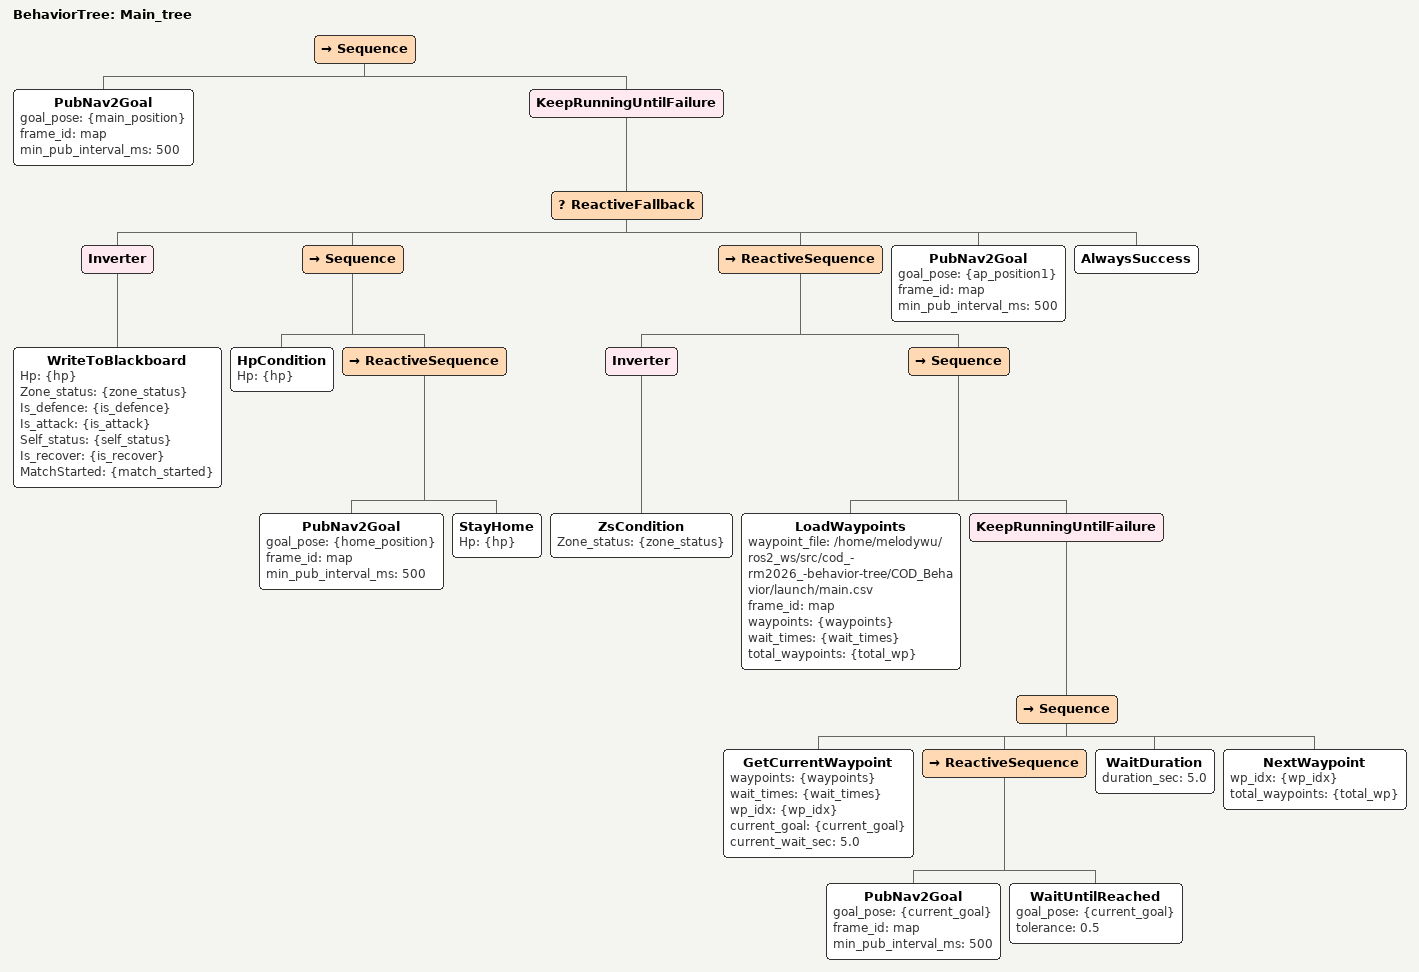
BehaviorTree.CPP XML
<?xml version="1.0" encoding="UTF-8"?>
<root BTCPP_format="4"
      main_tree_to_execute="Main_tree">
  <BehaviorTree ID="Main_tree">
    <Sequence>
      <PubNav2Goal goal_pose="{main_position}"
                   frame_id="map"
                   min_pub_interval_ms="500"/>
      <KeepRunningUntilFailure>
        <ReactiveFallback>
          <Inverter>
            <WriteToBlackboard Hp="{hp}"
                               Zone_status="{zone_status}"
                               Is_defence="{is_defence}"
                               Is_attack="{is_attack}"
                               Self_status="{self_status}"
                               Is_recover="{is_recover}"
                               MatchStarted="{match_started}"/>
          </Inverter>
          <Sequence>
            <HpCondition Hp="{hp}"/>
            <ReactiveSequence>
              <PubNav2Goal goal_pose="{home_position}"
                           frame_id="map"
                           min_pub_interval_ms="500"/>
              <StayHome Hp="{hp}"/>
            </ReactiveSequence>
          </Sequence>
          <ReactiveSequence>
            <Inverter>
              <ZsCondition Zone_status="{zone_status}"/>
            </Inverter>
            <Sequence>
              <LoadWaypoints waypoint_file="/home/melodywu/ros2_ws/src/cod_-rm2026_-behavior-tree/COD_Behavior/launch/main.csv"
                             frame_id="map"
                             waypoints="{waypoints}"
                             wait_times="{wait_times}"
                             total_waypoints="{total_wp}"/>
              <KeepRunningUntilFailure>
                <Sequence>
                  <GetCurrentWaypoint waypoints="{waypoints}"
                                      wait_times="{wait_times}"
                                      wp_idx="{wp_idx}"
                                      current_goal="{current_goal}"
                                      current_wait_sec="5.0"/>
                  <ReactiveSequence>
                    <PubNav2Goal goal_pose="{current_goal}"
                                 frame_id="map"
                                 min_pub_interval_ms="500"/>
                    <WaitUntilReached goal_pose="{current_goal}"
                                      tolerance="0.5"/>
                  </ReactiveSequence>
                  <WaitDuration duration_sec="5.0"/>
                  <NextWaypoint wp_idx="{wp_idx}"
                                total_waypoints="{total_wp}"/>
                </Sequence>
              </KeepRunningUntilFailure>
            </Sequence>
          </ReactiveSequence>
          <PubNav2Goal goal_pose="{ap_position1}"
                       frame_id="map"
                       min_pub_interval_ms="500"/>
          <AlwaysSuccess/>
        </ReactiveFallback>
      </KeepRunningUntilFailure>
    </Sequence>
  </BehaviorTree>

</root>
